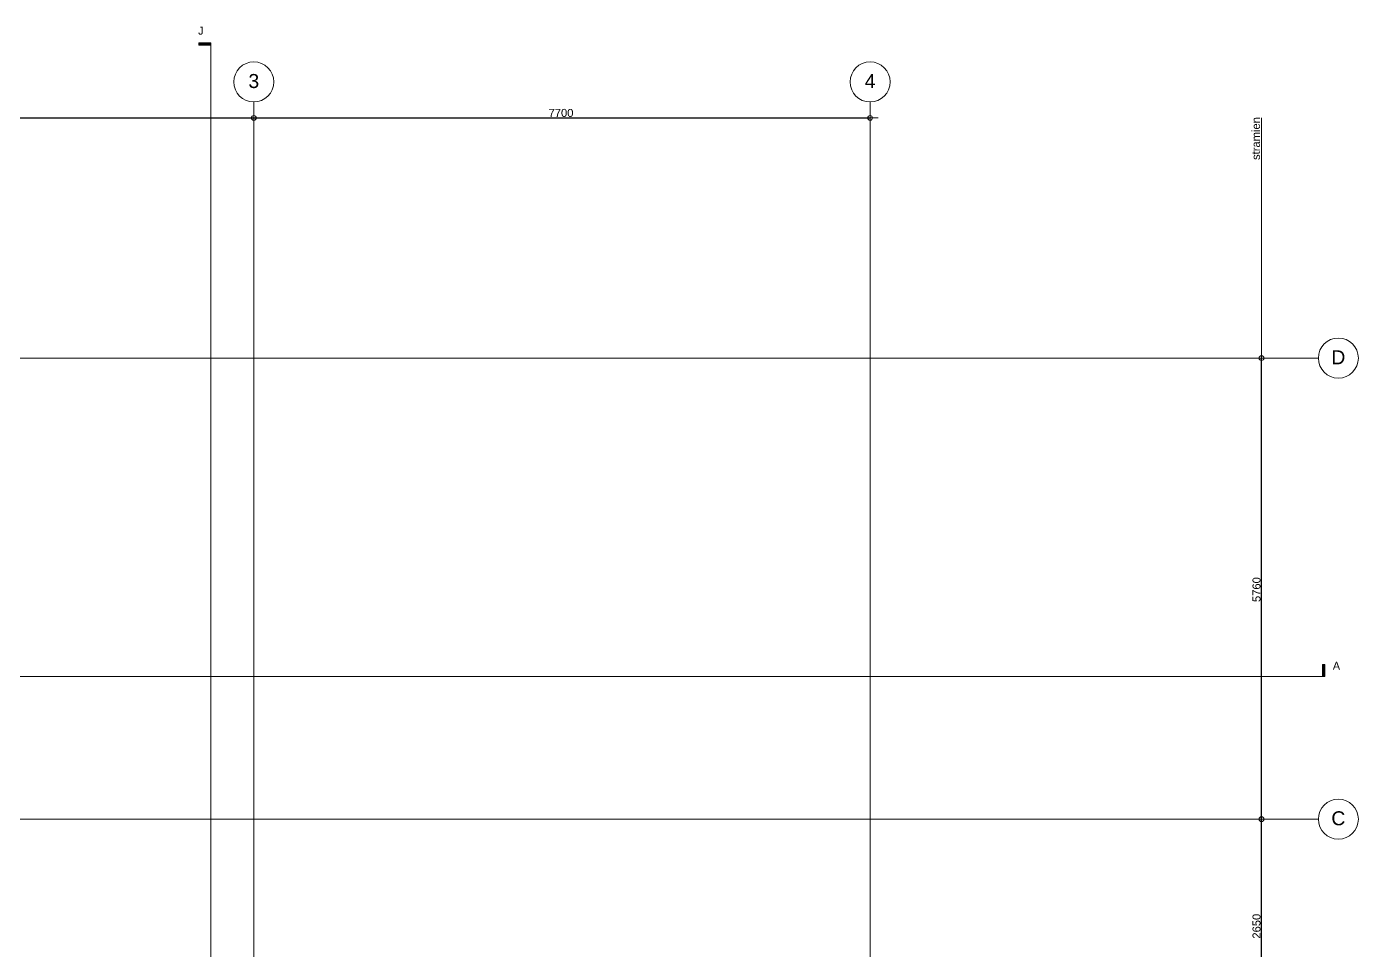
# Model space of a CAD drawing. Header units: metres. Extents: x -4.5 to 35.1, y -3.6 to 25.4.
# Drawn here: x 10.76 to 27.4, y 13.86 to 25.4 of the extents above; entities that cross this region are included whole.
import ezdxf

# ---------------------------------------------------------------- set-up
doc = ezdxf.new("R2010")
doc.units = ezdxf.units.M
doc.header["$PDMODE"] = 65
doc.layers.add('New_A Stramien', color=7, linetype='Continuous', lineweight=13)
doc.layers.add('Standard', color=7, linetype='Continuous', lineweight=25)
doc.styles.add('ARIAL', font='ARIAL.TTF')
doc.dimstyles.new('_DIMSTYLE_3', dxfattribs={"dimtxt": 0.1, "dimasz": 0.2, "dimexe": 0, "dimexo": 0, "dimgap": 0.05, "dimtad": 2, "dimdec": 0, "dimlfac": 1000, "dimrnd": 1, "dimdsep": 46, "dimtxsty": 'ARIAL', "dimblk1": 'ALL_ML_KREIS', "dimblk2": 'ALL_ML_KREIS', "dimsah": 1, "dimcen": 0, "dimclrd": 9, "dimclre": 9, "dimclrt": 9, "dimadec": 0, "dimazin": 0, "dimtfac": 1, "dimtdec": 0, "dimtix": 1, "dimtmove": 2, "dimatfit": 3, "dimfxl": 0, "dimtzin": 0, "dimlwd": 0, "dimlwe": 13, "dimarcsym": 0})

# ---------------------------------------------------------------- blocks, each defined once
blk = doc.blocks.new('COMPLEXOBJECT_0')
at = {"layer": 'Standard', "color": 252, "linetype": 'Continuous', "lineweight": 13, "insert": (27.15, 21.27), "char_height": 0.175, "width": 0.26487, "attachment_point": 5, "style": 'ARIAL'}
blk.add_mtext('\\W0.99;D', dxfattribs=at)
blk = doc.blocks.new('ALL_ML_KREIS')
at = {"color": 0, "linetype": 'ByBlock', "lineweight": -2}
for p, q in [((-1, 0), (0.5, 0)), ((0, -0.5), (0, 0.5))]:
    blk.add_line(p, q, dxfattribs=at)
blk.add_circle((0, 0), 0.15, dxfattribs=at)
blk = doc.blocks.new('*D6')
at = {"layer": 'DEFPOINTS', "color": 252, "linetype": 'Continuous', "lineweight": 13}
for p in [(5.3, 24.26), (5.3, 24.26), (13.6, 24.26)]:
    blk.add_point(p, dxfattribs=at)
at = {"layer": 'Standard', "color": 9, "linetype": 'Continuous', "lineweight": -2}
for p, q in [((5.3, 24.26), (5.3, 24.26)), ((13.6, 24.26), (13.6, 24.26))]:
    blk.add_line(p, q, dxfattribs=at)
at = {"layer": 'Standard', "color": 252, "linetype": 'Continuous', "lineweight": -2}
blk.add_line((5.3, 24.26), (13.6, 24.26), dxfattribs=at)
at = {"layer": 'Standard', "color": 9, "linetype": 'Continuous', "lineweight": 13, "xscale": 0.2, "yscale": 0.2, "zscale": 0.2, "rotation": 180}
blk.add_blockref('ALL_ML_KREIS', (5.3, 24.26), dxfattribs=at)
at = {"layer": 'Standard', "color": 9, "linetype": 'Continuous', "lineweight": 13, "xscale": 0.2, "yscale": 0.2, "zscale": 0.2}
blk.add_blockref('ALL_ML_KREIS', (13.6, 24.26), dxfattribs=at)
at = {"layer": 'Standard', "color": 9, "linetype": 'Continuous', "lineweight": 13, "insert": (9.438, 24.322), "char_height": 0.1, "width": 0.4, "attachment_point": 5, "style": 'ARIAL'}
blk.add_mtext('\\A1;{8300}', dxfattribs=at)
blk = doc.blocks.new('*D7')
at = {"layer": 'DEFPOINTS', "color": 252, "linetype": 'Continuous', "lineweight": 13}
for p in [(13.6, 24.26), (13.6, 24.26), (21.3, 24.26)]:
    blk.add_point(p, dxfattribs=at)
at = {"layer": 'Standard', "color": 9, "linetype": 'Continuous', "lineweight": -2}
for p, q in [((13.6, 24.26), (13.6, 24.26)), ((21.3, 24.26), (21.3, 24.26))]:
    blk.add_line(p, q, dxfattribs=at)
at = {"layer": 'Standard', "color": 252, "linetype": 'Continuous', "lineweight": -2}
blk.add_line((13.6, 24.26), (21.3, 24.26), dxfattribs=at)
at = {"layer": 'Standard', "color": 9, "linetype": 'Continuous', "lineweight": 13, "xscale": 0.2, "yscale": 0.2, "zscale": 0.2, "rotation": 180}
blk.add_blockref('ALL_ML_KREIS', (13.6, 24.26), dxfattribs=at)
at = {"layer": 'Standard', "color": 9, "linetype": 'Continuous', "lineweight": 13, "xscale": 0.2, "yscale": 0.2, "zscale": 0.2}
blk.add_blockref('ALL_ML_KREIS', (21.3, 24.26), dxfattribs=at)
at = {"layer": 'Standard', "color": 9, "linetype": 'Continuous', "lineweight": 13, "insert": (17.438, 24.322), "char_height": 0.1, "width": 0.4, "attachment_point": 5, "style": 'ARIAL'}
blk.add_mtext('\\A1;{7700}', dxfattribs=at)
blk = doc.blocks.new('*D9')
at = {"layer": 'DEFPOINTS', "color": 252, "linetype": 'Continuous', "lineweight": 13}
for p in [(26.19, 21.26), (26.19, 15.5), (26.19, 15.5)]:
    blk.add_point(p, dxfattribs=at)
at = {"layer": 'Standard', "color": 9, "linetype": 'Continuous', "lineweight": -2}
for p, q in [((26.19, 21.26), (26.19, 21.26)), ((26.19, 15.5), (26.19, 15.5))]:
    blk.add_line(p, q, dxfattribs=at)
at = {"layer": 'Standard', "color": 252, "linetype": 'Continuous', "lineweight": -2}
blk.add_line((26.19, 15.5), (26.19, 21.26), dxfattribs=at)
at = {"layer": 'Standard', "color": 9, "linetype": 'Continuous', "lineweight": 13, "xscale": 0.2, "yscale": 0.2, "zscale": 0.2}
for p, rotation in [((26.19, 21.26), 90), ((26.19, 15.5), -90.00000000000001)]:
    blk.add_blockref('ALL_ML_KREIS', p, dxfattribs=dict(at, rotation=rotation))
at = {"layer": 'Standard', "color": 9, "linetype": 'Continuous', "lineweight": 13, "insert": (26.128, 18.368), "char_height": 0.1, "width": 0.4, "attachment_point": 5, "rotation": 90, "style": 'ARIAL'}
blk.add_mtext('\\A1;{5760}', dxfattribs=at)
blk = doc.blocks.new('NSY101')
at = {"color": 0, "linetype": 'ByBlock', "lineweight": -2}
blk.add_circle((0, 0), 0.05, dxfattribs=at)
blk = doc.blocks.new('*D20')
at = {"layer": 'DEFPOINTS', "color": 252, "linetype": 'Continuous', "lineweight": 13}
for p in [(26.19, 15.5), (26.19, 12.85), (26.19, 12.85)]:
    blk.add_point(p, dxfattribs=at)
at = {"layer": 'Standard', "color": 9, "linetype": 'Continuous', "lineweight": -2}
for p, q in [((26.19, 15.5), (26.19, 15.5)), ((26.19, 12.85), (26.19, 12.85))]:
    blk.add_line(p, q, dxfattribs=at)
at = {"layer": 'Standard', "color": 252, "linetype": 'Continuous', "lineweight": -2}
blk.add_line((26.19, 12.85), (26.19, 15.5), dxfattribs=at)
at = {"layer": 'Standard', "color": 9, "linetype": 'Continuous', "lineweight": 13, "xscale": 0.2, "yscale": 0.2, "zscale": 0.2}
for p, rotation in [((26.19, 15.5), 90), ((26.19, 12.85), -90.00000000000001)]:
    blk.add_blockref('ALL_ML_KREIS', p, dxfattribs=dict(at, rotation=rotation))
at = {"layer": 'Standard', "color": 9, "linetype": 'Continuous', "lineweight": 13, "insert": (26.128, 14.163), "char_height": 0.1, "width": 0.4, "attachment_point": 5, "rotation": 90, "style": 'ARIAL'}
blk.add_mtext('\\A1;{2650}', dxfattribs=at)
blk = doc.blocks.new('*D21')
at = {"layer": 'DEFPOINTS', "color": 252, "linetype": 'Continuous', "lineweight": 13}
for p in [(26.19, 21.26), (26.19, 15.5), (26.19, 15.5)]:
    blk.add_point(p, dxfattribs=at)
at = {"layer": 'Standard', "color": 9, "linetype": 'Continuous', "lineweight": -2}
for p, q in [((26.19, 21.26), (26.19, 21.26)), ((26.19, 15.5), (26.19, 15.5))]:
    blk.add_line(p, q, dxfattribs=at)
at = {"layer": 'Standard', "color": 252, "linetype": 'Continuous', "lineweight": -2}
blk.add_line((26.19, 15.5), (26.19, 21.26), dxfattribs=at)
at = {"layer": 'Standard', "color": 9, "linetype": 'Continuous', "lineweight": 13, "xscale": 0.2, "yscale": 0.2, "zscale": 0.2}
for p, rotation in [((26.19, 21.26), 90), ((26.19, 15.5), -90.00000000000001)]:
    blk.add_blockref('ALL_ML_KREIS', p, dxfattribs=dict(at, rotation=rotation))
at = {"layer": 'Standard', "color": 9, "linetype": 'Continuous', "lineweight": 13, "insert": (26.128, 18.368), "char_height": 0.1, "width": 0.4, "attachment_point": 5, "rotation": 90, "style": 'ARIAL'}
blk.add_mtext('\\A1;{5760}', dxfattribs=at)
blk = doc.blocks.new('COMPLEXOBJECT_3')
at = {"layer": 'Standard', "color": 252, "linetype": 'Continuous', "lineweight": 13, "char_height": 0.175, "width": 0.22374, "attachment_point": 5, "style": 'ARIAL'}
for insert in [(13.6, 24.72), (13.6, -3.04)]:
    blk.add_mtext('\\W0.99;3', dxfattribs=dict(at, insert=insert))
blk = doc.blocks.new('COMPLEXOBJECT_4')
at = {"layer": 'Standard', "color": 252, "linetype": 'Continuous', "lineweight": 13, "char_height": 0.175, "width": 0.22374, "attachment_point": 5, "style": 'ARIAL'}
for insert in [(21.3, 24.72), (21.3, -3.04)]:
    blk.add_mtext('\\W0.99;4', dxfattribs=dict(at, insert=insert))
blk = doc.blocks.new('COMPLEXOBJECT_5')
at = {"layer": 'Standard', "color": 252, "linetype": 'Continuous', "lineweight": 13, "insert": (27.15, 15.51), "char_height": 0.175, "width": 0.26487, "attachment_point": 5, "style": 'ARIAL'}
blk.add_mtext('\\W0.99;C', dxfattribs=at)

msp = doc.modelspace()

# ---------------------------------------------------------------- hatches: boundary and pattern name
at = {"layer": 'Standard', "linetype": 'Continuous', "lineweight": 13}
for points in [[(13.0633, 25.1991), (12.9133, 25.1991), (12.9133, 25.1691), (13.0633, 25.1691)], [(26.9817, 17.284), (26.9817, 17.434), (26.9517, 17.434), (26.9517, 17.284)], [(26.9817, 17.284), (26.9817, 17.434), (26.9517, 17.434), (26.9517, 17.284)]]:
    msp.add_hatch(color=0, dxfattribs=at).paths.add_polyline_path(points)

# ---------------------------------------------------------------- linework, layer by layer
at = {"layer": 'New_A Stramien', "color": 252, "linetype": 'Continuous', "lineweight": 13}
for p, q in [((13.6, 23.46), (13.6, 24.46)), ((21.3, 23.4554), (21.3, 24.46)), ((13.6, -1.8), (13.6, 23.46)), ((13.6, -1.8), (13.6, 23.46)), ((21.3, -1.7955), (21.3, 23.4554)), ((21.3, -1.7955), (21.3, 23.4554)), ((-2.89, 21.26), (25.9, 21.26)), ((-2.89, 21.26), (25.9, 21.26)), ((-2.89, 21.26), (25.9, 21.26)), ((25.9, 21.26), (26.9, 21.26)), ((25.9, 21.26), (26.9, 21.26)), ((-2.89, 15.5), (25.9, 15.5)), ((-2.89, 15.5), (25.9, 15.5)), ((25.9, 15.5), (26.9, 15.5))]:
    msp.add_line(p, q, dxfattribs=at)
for centre, start, end in [((13.6, 24.71), 90, 270), ((13.6, 24.71), 270, 90), ((21.3, 24.71), 90, 270), ((21.3, 24.71), 270, 90), ((27.15, 21.26), 0, 180), ((27.15, 21.26), 0, 180), ((27.15, 21.26), 180, 0), ((27.15, 21.26), 180, 0), ((27.15, 15.5), 0, 180), ((27.15, 15.5), 180, 0)]:
    msp.add_arc(centre, 0.25, start, end, dxfattribs=at)
at = {"layer": 'Standard', "color": 252, "linetype": 'Continuous', "lineweight": 13}
for p, q in [((12.9133, 25.1991), (13.0633, 25.1991)), ((12.9133, 25.1691), (12.9133, 25.1991)), ((13.0633, 25.1691), (12.9133, 25.1691)), ((13.0633, 25.1991), (13.0633, 25.1691)), ((13.0633, 25.1991), (13.0633, 24.6891)), ((13.0633, -3.2638), (13.0633, 25.0491)), ((13.0633, -3.2638), (13.0633, 25.0491)), ((26.19, 21.26), (26.19, 24.26)), ((26.19, 21.26), (26.19, 24.26)), ((26.9517, 17.434), (26.9817, 17.434)), ((26.9517, 17.284), (26.9517, 17.434)), ((26.9517, 17.434), (26.9817, 17.434)), ((26.9517, 17.284), (26.9517, 17.434)), ((26.9817, 17.434), (26.9817, 17.284)), ((26.9817, 17.434), (26.9817, 17.284)), ((-4.1221, 17.284), (26.8317, 17.284)), ((-4.1221, 17.284), (26.8317, 17.284)), ((-4.1221, 17.284), (26.8317, 17.284)), ((26.9817, 17.284), (26.4717, 17.284)), ((26.9817, 17.284), (26.4717, 17.284)), ((26.9817, 17.284), (26.9517, 17.284)), ((26.9817, 17.284), (26.9517, 17.284))]:
    msp.add_line(p, q, dxfattribs=at)

# ---------------------------------------------------------------- block references
at = {"layer": 'New_A Stramien', "color": 252, "linetype": 'Continuous', "lineweight": 13, "xscale": 1e-09, "yscale": 1e-09, "zscale": 1e-09}
for p in [(13.6, 23.46), (13.6, 23.46), (21.3, 23.4554), (21.3, 23.4554), (25.9, 21.26), (25.9, 21.26), (25.9, 21.26), (25.9, 21.26), (25.9, 15.5), (25.9, 15.5)]:
    msp.add_blockref('NSY101', p, dxfattribs=at)
at = {"layer": 'Standard', "color": 252, "linetype": 'Continuous', "lineweight": 13}
for name in ['COMPLEXOBJECT_3', 'COMPLEXOBJECT_4', 'COMPLEXOBJECT_0', 'COMPLEXOBJECT_5']:
    msp.add_blockref(name, (0, 0), dxfattribs=at)

# ---------------------------------------------------------------- texts
at = {"layer": 'Standard', "color": 252, "linetype": 'Continuous', "lineweight": 13, "char_height": 0.1, "attachment_point": 6, "style": 'ARIAL'}
for s, insert, width in [('\\W0.98;J', (12.9726, 25.35), 0.119088), ('\\W0.99;A', (27.1724, 17.4157), 0.142664), ('\\W0.99;A', (27.1724, 17.4157), 0.142664)]:
    msp.add_mtext(s, dxfattribs=dict(at, insert=insert, width=width))
at = {"layer": 'Standard', "color": 252, "linetype": 'Continuous', "lineweight": 13, "insert": (26.1716, 23.7352), "char_height": 0.1, "width": 0.588485, "attachment_point": 7, "rotation": 90, "style": 'ARIAL'}
msp.add_mtext('\\W1.00;stramien', dxfattribs=at)
msp.add_mtext('\\W1.00;stramien', dxfattribs=at)

# ---------------------------------------------------------------- dimensions: what is measured, and where the dimension line sits
at = {"layer": 'Standard', "color": 252, "linetype": 'Continuous', "lineweight": 13}
for base, p1, p2, picture, middle in [((13.6, 24.26), (5.3, 24.26), (13.6, 24.26), '*D6', (9.438, 24.3218)), ((21.3, 24.26), (13.6, 24.26), (21.3, 24.26), '*D7', (17.438, 24.3217))]:
    dim = msp.add_linear_dim(base=base, p1=p1, p2=p2, dimstyle='_DIMSTYLE_3', override={"dimpost": '<>', "dimclrd": 9, "dimclre": 9, "dimclrt": 9, "dimlwd": 0, "dimlwe": 13}, dxfattribs=at)
    dim.commit()
    dim.dimension.update_dxf_attribs({"geometry": picture, "text_midpoint": middle, "dimtype": 160})
for base, p1, p2, picture, middle in [((26.19, 21.26), (26.19, 15.5), (26.19, 21.26), '*D9', (26.1283, 18.368)), ((26.19, 21.26), (26.19, 15.5), (26.19, 21.26), '*D21', (26.1283, 18.368)), ((26.19, 15.5), (26.19, 12.85), (26.19, 15.5), '*D20', (26.1283, 14.163))]:
    dim = msp.add_linear_dim(base=base, p1=p1, p2=p2, angle=90, dimstyle='_DIMSTYLE_3', override={"dimpost": '<>', "dimclrd": 9, "dimclre": 9, "dimclrt": 9, "dimlwd": 0, "dimlwe": 13}, dxfattribs=at)
    dim.commit()
    dim.dimension.update_dxf_attribs({"geometry": picture, "text_midpoint": middle, "dimtype": 160})

doc.saveas('drawing.dxf')
